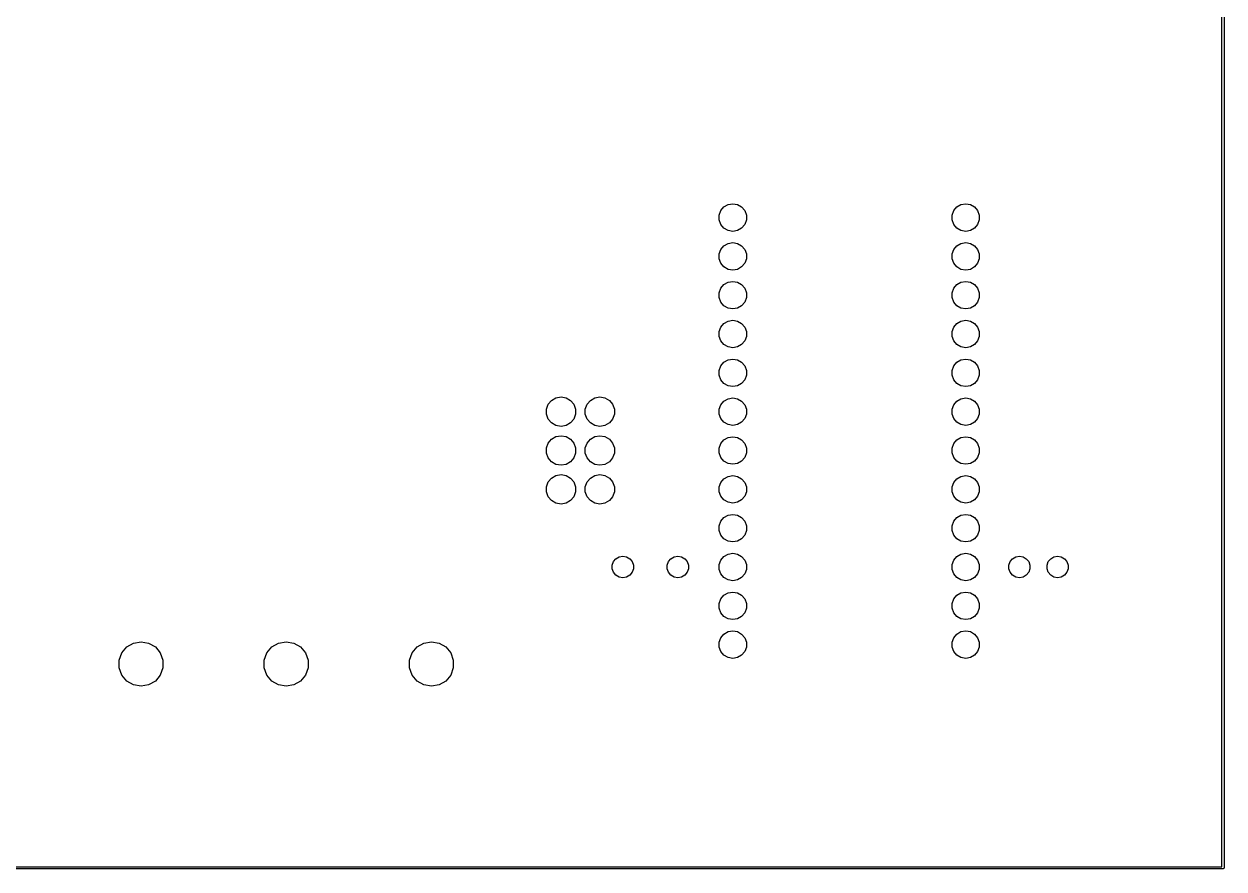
# Model space of a CAD drawing. Extents: x 25 to 346, y -457 to -16.
# Drawn here: x 267 to 345.5, y -456.6 to -401.4 of the extents above; entities that cross this region are included whole.
import ezdxf

# ---------------------------------------------------------------- set-up
doc = ezdxf.new("R2010")
doc.units = 0
doc.header["$MEASUREMENT"] = 0
doc.layers.add('BLACK', color=7, linetype='CONTINUOUS')

msp = doc.modelspace()

# ---------------------------------------------------------------- linework, layer by layer
at = {"layer": 'Black'}
for p, q in [((345.365, -456.49), (345.365, -16.585)), ((345.515, -16.51), (345.515, -456.565)), ((312.484, -413.863), (312.591, -413.569)), ((312.591, -413.569), (312.793, -413.329)), ((312.793, -413.329), (313.064, -413.172)), ((313.064, -413.172), (313.373, -413.118)), ((313.373, -413.118), (313.681, -413.172)), ((313.681, -413.172), (313.952, -413.329)), ((313.952, -413.329), (314.154, -413.569)), ((314.154, -413.569), (314.261, -413.863)), ((327.724, -413.863), (327.831, -413.569)), ((327.831, -413.569), (328.033, -413.329)), ((328.033, -413.329), (328.304, -413.172)), ((328.304, -413.172), (328.613, -413.118)), ((328.613, -413.118), (328.921, -413.172)), ((328.921, -413.172), (329.192, -413.329)), ((329.192, -413.329), (329.394, -413.569)), ((329.394, -413.569), (329.501, -413.863)), ((312.484, -414.177), (312.484, -413.863)), ((312.591, -414.471), (312.484, -414.177)), ((312.793, -414.711), (312.591, -414.471)), ((314.154, -414.471), (313.952, -414.711)), ((314.261, -414.177), (314.154, -414.471)), ((314.261, -413.863), (314.261, -414.177)), ((327.724, -414.177), (327.724, -413.863)), ((327.831, -414.471), (327.724, -414.177)), ((328.033, -414.711), (327.831, -414.471)), ((329.394, -414.471), (329.192, -414.711)), ((329.501, -414.177), (329.394, -414.471)), ((329.501, -413.863), (329.501, -414.177)), ((313.064, -414.868), (312.793, -414.711)), ((313.373, -414.922), (313.064, -414.868)), ((313.681, -414.868), (313.373, -414.922)), ((313.952, -414.711), (313.681, -414.868)), ((328.304, -414.868), (328.033, -414.711)), ((328.613, -414.922), (328.304, -414.868)), ((328.921, -414.868), (328.613, -414.922)), ((329.192, -414.711), (328.921, -414.868)), ((312.484, -416.403), (312.591, -416.109)), ((312.591, -416.109), (312.793, -415.869)), ((312.793, -415.869), (313.064, -415.712)), ((313.064, -415.712), (313.373, -415.658)), ((313.373, -415.658), (313.681, -415.712)), ((313.681, -415.712), (313.952, -415.869)), ((313.952, -415.869), (314.154, -416.109)), ((314.154, -416.109), (314.261, -416.403)), ((327.724, -416.403), (327.831, -416.109)), ((327.831, -416.109), (328.033, -415.869)), ((328.033, -415.869), (328.304, -415.712)), ((328.304, -415.712), (328.613, -415.658)), ((328.613, -415.658), (328.921, -415.712)), ((328.921, -415.712), (329.192, -415.869)), ((329.192, -415.869), (329.394, -416.109)), ((329.394, -416.109), (329.501, -416.403)), ((312.484, -416.717), (312.484, -416.403)), ((312.591, -417.011), (312.484, -416.717)), ((314.261, -416.717), (314.154, -417.011)), ((314.261, -416.403), (314.261, -416.717)), ((327.724, -416.717), (327.724, -416.403)), ((327.831, -417.011), (327.724, -416.717)), ((329.501, -416.717), (329.394, -417.011)), ((329.501, -416.403), (329.501, -416.717)), ((312.793, -417.251), (312.591, -417.011)), ((313.064, -417.408), (312.793, -417.251)), ((313.373, -417.462), (313.064, -417.408)), ((313.681, -417.408), (313.373, -417.462)), ((313.952, -417.251), (313.681, -417.408)), ((314.154, -417.011), (313.952, -417.251)), ((328.033, -417.251), (327.831, -417.011)), ((328.304, -417.408), (328.033, -417.251)), ((328.613, -417.462), (328.304, -417.408)), ((328.921, -417.408), (328.613, -417.462)), ((329.192, -417.251), (328.921, -417.408)), ((329.394, -417.011), (329.192, -417.251)), ((312.591, -418.649), (312.793, -418.409)), ((312.793, -418.409), (313.064, -418.252)), ((313.064, -418.252), (313.373, -418.198)), ((313.373, -418.198), (313.681, -418.252)), ((313.681, -418.252), (313.952, -418.409)), ((313.952, -418.409), (314.154, -418.649)), ((327.831, -418.649), (328.033, -418.409)), ((328.033, -418.409), (328.304, -418.252)), ((328.304, -418.252), (328.613, -418.198)), ((328.613, -418.198), (328.921, -418.252)), ((328.921, -418.252), (329.192, -418.409)), ((329.192, -418.409), (329.394, -418.649)), ((312.484, -418.943), (312.591, -418.649)), ((312.484, -419.257), (312.484, -418.943)), ((312.591, -419.551), (312.484, -419.257)), ((314.154, -418.649), (314.261, -418.943)), ((314.261, -419.257), (314.154, -419.551)), ((314.261, -418.943), (314.261, -419.257)), ((327.724, -418.943), (327.831, -418.649)), ((327.724, -419.257), (327.724, -418.943)), ((327.831, -419.551), (327.724, -419.257)), ((329.394, -418.649), (329.501, -418.943)), ((329.501, -419.257), (329.394, -419.551)), ((329.501, -418.943), (329.501, -419.257)), ((312.793, -419.791), (312.591, -419.551)), ((313.064, -419.948), (312.793, -419.791)), ((313.373, -420.002), (313.064, -419.948)), ((313.681, -419.948), (313.373, -420.002)), ((313.952, -419.791), (313.681, -419.948)), ((314.154, -419.551), (313.952, -419.791)), ((328.033, -419.791), (327.831, -419.551)), ((328.304, -419.948), (328.033, -419.791)), ((328.613, -420.002), (328.304, -419.948)), ((328.921, -419.948), (328.613, -420.002)), ((329.192, -419.791), (328.921, -419.948)), ((329.394, -419.551), (329.192, -419.791)), ((312.793, -420.949), (313.064, -420.792)), ((313.064, -420.792), (313.373, -420.738)), ((313.373, -420.738), (313.681, -420.792)), ((313.681, -420.792), (313.952, -420.949)), ((328.033, -420.949), (328.304, -420.792)), ((328.304, -420.792), (328.613, -420.738)), ((328.613, -420.738), (328.921, -420.792)), ((328.921, -420.792), (329.192, -420.949)), ((312.484, -421.483), (312.591, -421.189)), ((312.484, -421.797), (312.484, -421.483)), ((312.591, -421.189), (312.793, -420.949)), ((313.952, -420.949), (314.154, -421.189)), ((314.154, -421.189), (314.261, -421.483)), ((314.261, -421.483), (314.261, -421.797)), ((327.724, -421.483), (327.831, -421.189)), ((327.724, -421.797), (327.724, -421.483)), ((327.831, -421.189), (328.033, -420.949)), ((329.192, -420.949), (329.394, -421.189)), ((329.394, -421.189), (329.501, -421.483)), ((329.501, -421.483), (329.501, -421.797)), ((312.591, -422.091), (312.484, -421.797)), ((312.793, -422.331), (312.591, -422.091)), ((313.064, -422.488), (312.793, -422.331)), ((313.952, -422.331), (313.681, -422.488)), ((314.154, -422.091), (313.952, -422.331)), ((314.261, -421.797), (314.154, -422.091)), ((327.831, -422.091), (327.724, -421.797)), ((328.033, -422.331), (327.831, -422.091)), ((328.304, -422.488), (328.033, -422.331)), ((329.192, -422.331), (328.921, -422.488)), ((329.394, -422.091), (329.192, -422.331)), ((329.501, -421.797), (329.394, -422.091)), ((313.373, -422.542), (313.064, -422.488)), ((313.681, -422.488), (313.373, -422.542)), ((328.613, -422.542), (328.304, -422.488)), ((328.921, -422.488), (328.613, -422.542)), ((312.484, -424.023), (312.591, -423.729)), ((312.484, -424.337), (312.484, -424.023)), ((312.591, -423.729), (312.793, -423.489)), ((312.793, -423.489), (313.064, -423.332)), ((313.064, -423.332), (313.373, -423.278)), ((313.373, -423.278), (313.681, -423.332)), ((313.681, -423.332), (313.952, -423.489)), ((313.952, -423.489), (314.154, -423.729)), ((314.154, -423.729), (314.261, -424.023)), ((314.261, -424.023), (314.261, -424.337)), ((327.724, -424.023), (327.831, -423.729)), ((327.724, -424.337), (327.724, -424.023)), ((327.831, -423.729), (328.033, -423.489)), ((328.033, -423.489), (328.304, -423.332)), ((328.304, -423.332), (328.613, -423.278)), ((328.613, -423.278), (328.921, -423.332)), ((328.921, -423.332), (329.192, -423.489)), ((329.192, -423.489), (329.394, -423.729)), ((329.394, -423.729), (329.501, -424.023)), ((329.501, -424.023), (329.501, -424.337)), ((312.591, -424.631), (312.484, -424.337)), ((312.793, -424.871), (312.591, -424.631)), ((314.154, -424.631), (313.952, -424.871)), ((314.261, -424.337), (314.154, -424.631)), ((327.831, -424.631), (327.724, -424.337)), ((328.033, -424.871), (327.831, -424.631)), ((329.394, -424.631), (329.192, -424.871)), ((329.501, -424.337), (329.394, -424.631)), ((313.064, -425.028), (312.793, -424.871)), ((313.373, -425.082), (313.064, -425.028)), ((313.681, -425.028), (313.373, -425.082)), ((313.952, -424.871), (313.681, -425.028)), ((328.304, -425.028), (328.033, -424.871)), ((328.613, -425.082), (328.304, -425.028)), ((328.921, -425.028), (328.613, -425.082)), ((329.192, -424.871), (328.921, -425.028)), ((301.182, -426.552), (301.297, -426.237)), ((301.297, -426.237), (301.512, -425.98)), ((301.512, -425.98), (301.803, -425.813)), ((301.803, -425.813), (302.133, -425.754)), ((302.133, -425.754), (302.463, -425.813)), ((302.463, -425.813), (302.754, -425.98)), ((302.754, -425.98), (302.969, -426.237)), ((302.969, -426.237), (303.084, -426.552)), ((303.722, -426.552), (303.837, -426.237)), ((303.837, -426.237), (304.052, -425.98)), ((304.052, -425.98), (304.343, -425.813)), ((304.343, -425.813), (304.673, -425.754)), ((304.673, -425.754), (305.003, -425.813)), ((305.003, -425.813), (305.294, -425.98)), ((305.294, -425.98), (305.509, -426.237)), ((305.509, -426.237), (305.624, -426.552)), ((312.484, -426.563), (312.591, -426.269)), ((312.591, -426.269), (312.793, -426.029)), ((312.793, -426.029), (313.064, -425.872)), ((313.064, -425.872), (313.373, -425.818)), ((313.373, -425.818), (313.681, -425.872)), ((313.681, -425.872), (313.952, -426.029)), ((313.952, -426.029), (314.154, -426.269)), ((314.154, -426.269), (314.261, -426.563)), ((327.724, -426.563), (327.831, -426.269)), ((327.831, -426.269), (328.033, -426.029)), ((328.033, -426.029), (328.304, -425.872)), ((328.304, -425.872), (328.613, -425.818)), ((328.613, -425.818), (328.921, -425.872)), ((328.921, -425.872), (329.192, -426.029)), ((329.192, -426.029), (329.394, -426.269)), ((329.394, -426.269), (329.501, -426.563)), ((301.182, -426.888), (301.182, -426.552)), ((301.297, -427.203), (301.182, -426.888)), ((303.084, -426.888), (302.969, -427.203)), ((303.084, -426.552), (303.084, -426.888)), ((303.722, -426.888), (303.722, -426.552)), ((303.837, -427.203), (303.722, -426.888)), ((305.624, -426.888), (305.509, -427.203)), ((305.624, -426.552), (305.624, -426.888)), ((312.484, -426.877), (312.484, -426.563)), ((312.591, -427.171), (312.484, -426.877)), ((314.261, -426.877), (314.154, -427.171)), ((314.261, -426.563), (314.261, -426.877)), ((327.724, -426.877), (327.724, -426.563)), ((327.831, -427.171), (327.724, -426.877)), ((329.501, -426.877), (329.394, -427.171)), ((329.501, -426.563), (329.501, -426.877)), ((301.512, -427.46), (301.297, -427.203)), ((301.803, -427.627), (301.512, -427.46)), ((302.133, -427.686), (301.803, -427.627)), ((302.463, -427.627), (302.133, -427.686)), ((302.754, -427.46), (302.463, -427.627)), ((302.969, -427.203), (302.754, -427.46)), ((304.052, -427.46), (303.837, -427.203)), ((304.343, -427.627), (304.052, -427.46)), ((304.673, -427.686), (304.343, -427.627)), ((305.003, -427.627), (304.673, -427.686)), ((305.294, -427.46), (305.003, -427.627)), ((305.509, -427.203), (305.294, -427.46)), ((312.793, -427.411), (312.591, -427.171)), ((313.064, -427.568), (312.793, -427.411)), ((313.373, -427.622), (313.064, -427.568)), ((313.681, -427.568), (313.373, -427.622)), ((313.952, -427.411), (313.681, -427.568)), ((314.154, -427.171), (313.952, -427.411)), ((328.033, -427.411), (327.831, -427.171)), ((328.304, -427.568), (328.033, -427.411)), ((328.613, -427.622), (328.304, -427.568)), ((328.921, -427.568), (328.613, -427.622)), ((329.192, -427.411), (328.921, -427.568)), ((329.394, -427.171), (329.192, -427.411)), ((301.297, -428.777), (301.512, -428.52)), ((301.512, -428.52), (301.803, -428.353)), ((301.803, -428.353), (302.133, -428.294)), ((302.133, -428.294), (302.463, -428.353)), ((302.463, -428.353), (302.754, -428.52)), ((302.754, -428.52), (302.969, -428.777)), ((303.837, -428.777), (304.052, -428.52)), ((304.052, -428.52), (304.343, -428.353)), ((304.343, -428.353), (304.673, -428.294)), ((304.673, -428.294), (305.003, -428.353)), ((305.003, -428.353), (305.294, -428.52)), ((305.294, -428.52), (305.509, -428.777)), ((312.591, -428.809), (312.793, -428.569)), ((312.793, -428.569), (313.064, -428.412)), ((313.064, -428.412), (313.373, -428.358)), ((313.373, -428.358), (313.681, -428.412)), ((313.681, -428.412), (313.952, -428.569)), ((313.952, -428.569), (314.154, -428.809)), ((327.831, -428.809), (328.033, -428.569)), ((328.033, -428.569), (328.304, -428.412)), ((328.304, -428.412), (328.613, -428.358)), ((328.613, -428.358), (328.921, -428.412)), ((328.921, -428.412), (329.192, -428.569)), ((329.192, -428.569), (329.394, -428.809)), ((301.182, -429.092), (301.297, -428.777)), ((301.182, -429.428), (301.182, -429.092)), ((301.297, -429.743), (301.182, -429.428)), ((302.969, -428.777), (303.084, -429.092)), ((303.084, -429.428), (302.969, -429.743)), ((303.084, -429.092), (303.084, -429.428)), ((303.722, -429.092), (303.837, -428.777)), ((303.722, -429.428), (303.722, -429.092)), ((303.837, -429.743), (303.722, -429.428)), ((305.509, -428.777), (305.624, -429.092)), ((305.624, -429.428), (305.509, -429.743)), ((305.624, -429.092), (305.624, -429.428)), ((312.484, -429.103), (312.591, -428.809)), ((312.484, -429.417), (312.484, -429.103)), ((312.591, -429.711), (312.484, -429.417)), ((314.154, -428.809), (314.261, -429.103)), ((314.261, -429.417), (314.154, -429.711)), ((314.261, -429.103), (314.261, -429.417)), ((327.724, -429.103), (327.831, -428.809)), ((327.724, -429.417), (327.724, -429.103)), ((327.831, -429.711), (327.724, -429.417)), ((329.394, -428.809), (329.501, -429.103)), ((329.501, -429.417), (329.394, -429.711)), ((329.501, -429.103), (329.501, -429.417)), ((301.512, -430), (301.297, -429.743)), ((301.803, -430.167), (301.512, -430)), ((302.133, -430.226), (301.803, -430.167)), ((302.463, -430.167), (302.133, -430.226)), ((302.754, -430), (302.463, -430.167)), ((302.969, -429.743), (302.754, -430)), ((304.052, -430), (303.837, -429.743)), ((304.343, -430.167), (304.052, -430)), ((304.673, -430.226), (304.343, -430.167)), ((305.003, -430.167), (304.673, -430.226)), ((305.294, -430), (305.003, -430.167)), ((305.509, -429.743), (305.294, -430)), ((312.793, -429.951), (312.591, -429.711)), ((313.064, -430.108), (312.793, -429.951)), ((313.373, -430.162), (313.064, -430.108)), ((313.681, -430.108), (313.373, -430.162)), ((313.952, -429.951), (313.681, -430.108)), ((314.154, -429.711), (313.952, -429.951)), ((328.033, -429.951), (327.831, -429.711)), ((328.304, -430.108), (328.033, -429.951)), ((328.613, -430.162), (328.304, -430.108)), ((328.921, -430.108), (328.613, -430.162)), ((329.192, -429.951), (328.921, -430.108)), ((329.394, -429.711), (329.192, -429.951)), ((301.297, -431.317), (301.512, -431.06)), ((301.512, -431.06), (301.803, -430.893)), ((301.803, -430.893), (302.133, -430.834)), ((302.133, -430.834), (302.463, -430.893)), ((302.463, -430.893), (302.754, -431.06)), ((302.754, -431.06), (302.969, -431.317)), ((303.837, -431.317), (304.052, -431.06)), ((304.052, -431.06), (304.343, -430.893)), ((304.343, -430.893), (304.673, -430.834)), ((304.673, -430.834), (305.003, -430.893)), ((305.003, -430.893), (305.294, -431.06)), ((305.294, -431.06), (305.509, -431.317)), ((312.793, -431.109), (313.064, -430.952)), ((313.064, -430.952), (313.373, -430.898)), ((313.373, -430.898), (313.681, -430.952)), ((313.681, -430.952), (313.952, -431.109)), ((328.033, -431.109), (328.304, -430.952)), ((328.304, -430.952), (328.613, -430.898)), ((328.613, -430.898), (328.921, -430.952)), ((328.921, -430.952), (329.192, -431.109)), ((301.182, -431.632), (301.297, -431.317)), ((301.182, -431.968), (301.182, -431.632)), ((302.969, -431.317), (303.084, -431.632)), ((303.084, -431.632), (303.084, -431.968)), ((303.722, -431.632), (303.837, -431.317)), ((303.722, -431.968), (303.722, -431.632)), ((305.509, -431.317), (305.624, -431.632)), ((305.624, -431.632), (305.624, -431.968)), ((312.484, -431.643), (312.591, -431.349)), ((312.484, -431.957), (312.484, -431.643)), ((312.591, -431.349), (312.793, -431.109)), ((313.952, -431.109), (314.154, -431.349)), ((314.154, -431.349), (314.261, -431.643)), ((314.261, -431.643), (314.261, -431.957)), ((327.724, -431.643), (327.831, -431.349)), ((327.724, -431.957), (327.724, -431.643)), ((327.831, -431.349), (328.033, -431.109)), ((329.192, -431.109), (329.394, -431.349)), ((329.394, -431.349), (329.501, -431.643)), ((329.501, -431.643), (329.501, -431.957)), ((301.297, -432.283), (301.182, -431.968)), ((301.512, -432.54), (301.297, -432.283)), ((301.803, -432.707), (301.512, -432.54)), ((302.754, -432.54), (302.463, -432.707)), ((302.969, -432.283), (302.754, -432.54)), ((303.084, -431.968), (302.969, -432.283)), ((303.837, -432.283), (303.722, -431.968)), ((304.052, -432.54), (303.837, -432.283)), ((304.343, -432.707), (304.052, -432.54)), ((305.294, -432.54), (305.003, -432.707)), ((305.509, -432.283), (305.294, -432.54)), ((305.624, -431.968), (305.509, -432.283)), ((312.591, -432.251), (312.484, -431.957)), ((312.793, -432.491), (312.591, -432.251)), ((313.064, -432.648), (312.793, -432.491)), ((313.373, -432.702), (313.064, -432.648)), ((313.681, -432.648), (313.373, -432.702)), ((313.952, -432.491), (313.681, -432.648)), ((314.154, -432.251), (313.952, -432.491)), ((314.261, -431.957), (314.154, -432.251)), ((327.831, -432.251), (327.724, -431.957)), ((328.033, -432.491), (327.831, -432.251)), ((328.304, -432.648), (328.033, -432.491)), ((328.613, -432.702), (328.304, -432.648)), ((328.921, -432.648), (328.613, -432.702)), ((329.192, -432.491), (328.921, -432.648)), ((329.394, -432.251), (329.192, -432.491)), ((329.501, -431.957), (329.394, -432.251)), ((302.133, -432.766), (301.803, -432.707)), ((302.463, -432.707), (302.133, -432.766)), ((304.673, -432.766), (304.343, -432.707)), ((305.003, -432.707), (304.673, -432.766)), ((313.064, -433.492), (313.373, -433.438)), ((313.373, -433.438), (313.681, -433.492)), ((328.304, -433.492), (328.613, -433.438)), ((328.613, -433.438), (328.921, -433.492)), ((312.484, -434.183), (312.591, -433.889)), ((312.484, -434.497), (312.484, -434.183)), ((312.591, -433.889), (312.793, -433.649)), ((312.793, -433.649), (313.064, -433.492)), ((313.681, -433.492), (313.952, -433.649)), ((313.952, -433.649), (314.154, -433.889)), ((314.154, -433.889), (314.261, -434.183)), ((314.261, -434.183), (314.261, -434.497)), ((327.724, -434.183), (327.831, -433.889)), ((327.724, -434.497), (327.724, -434.183)), ((327.831, -433.889), (328.033, -433.649)), ((328.033, -433.649), (328.304, -433.492)), ((328.921, -433.492), (329.192, -433.649)), ((329.192, -433.649), (329.394, -433.889)), ((329.394, -433.889), (329.501, -434.183)), ((329.501, -434.183), (329.501, -434.497)), ((312.591, -434.791), (312.484, -434.497)), ((312.793, -435.031), (312.591, -434.791)), ((314.154, -434.791), (313.952, -435.031)), ((314.261, -434.497), (314.154, -434.791)), ((327.831, -434.791), (327.724, -434.497)), ((328.033, -435.031), (327.831, -434.791)), ((329.394, -434.791), (329.192, -435.031)), ((329.501, -434.497), (329.394, -434.791)), ((313.064, -435.188), (312.793, -435.031)), ((313.373, -435.242), (313.064, -435.188)), ((313.681, -435.188), (313.373, -435.242)), ((313.952, -435.031), (313.681, -435.188)), ((328.304, -435.188), (328.033, -435.031)), ((328.613, -435.242), (328.304, -435.188)), ((328.921, -435.188), (328.613, -435.242)), ((329.192, -435.031), (328.921, -435.188)), ((305.483, -436.758), (305.566, -436.529)), ((305.566, -436.529), (305.723, -436.342)), ((305.723, -436.342), (305.935, -436.22)), ((305.935, -436.22), (306.175, -436.177)), ((306.175, -436.177), (306.415, -436.22)), ((306.415, -436.22), (306.627, -436.342)), ((306.627, -436.342), (306.784, -436.529)), ((306.784, -436.529), (306.867, -436.758)), ((309.083, -436.758), (309.166, -436.529)), ((309.166, -436.529), (309.323, -436.342)), ((309.323, -436.342), (309.535, -436.22)), ((309.535, -436.22), (309.775, -436.177)), ((309.775, -436.177), (310.015, -436.22)), ((310.015, -436.22), (310.227, -436.342)), ((310.227, -436.342), (310.384, -436.529)), ((310.384, -436.529), (310.467, -436.758)), ((312.484, -436.723), (312.591, -436.429)), ((312.591, -436.429), (312.793, -436.189)), ((312.793, -436.189), (313.064, -436.032)), ((313.064, -436.032), (313.373, -435.978)), ((313.373, -435.978), (313.681, -436.032)), ((313.681, -436.032), (313.952, -436.189)), ((313.952, -436.189), (314.154, -436.429)), ((314.154, -436.429), (314.261, -436.723)), ((327.724, -436.723), (327.831, -436.429)), ((327.831, -436.429), (328.033, -436.189)), ((328.033, -436.189), (328.304, -436.032)), ((328.304, -436.032), (328.613, -435.978)), ((328.613, -435.978), (328.921, -436.032)), ((328.921, -436.032), (329.192, -436.189)), ((329.192, -436.189), (329.394, -436.429)), ((329.394, -436.429), (329.501, -436.723)), ((331.433, -436.758), (331.516, -436.529)), ((331.516, -436.529), (331.673, -436.342)), ((331.673, -436.342), (331.885, -436.22)), ((331.885, -436.22), (332.125, -436.177)), ((332.125, -436.177), (332.365, -436.22)), ((332.365, -436.22), (332.577, -436.342)), ((332.577, -436.342), (332.734, -436.529)), ((332.734, -436.529), (332.817, -436.758)), ((333.933, -436.758), (334.016, -436.529)), ((334.016, -436.529), (334.173, -436.342)), ((334.173, -436.342), (334.385, -436.22)), ((334.385, -436.22), (334.625, -436.177)), ((334.625, -436.177), (334.865, -436.22)), ((334.865, -436.22), (335.077, -436.342)), ((335.077, -436.342), (335.234, -436.529)), ((335.234, -436.529), (335.317, -436.758)), ((305.483, -437.002), (305.483, -436.758)), ((305.566, -437.231), (305.483, -437.002)), ((305.723, -437.418), (305.566, -437.231)), ((306.784, -437.231), (306.627, -437.418)), ((306.867, -437.002), (306.784, -437.231)), ((306.867, -436.758), (306.867, -437.002)), ((309.083, -437.002), (309.083, -436.758)), ((309.166, -437.231), (309.083, -437.002)), ((309.323, -437.418), (309.166, -437.231)), ((310.384, -437.231), (310.227, -437.418)), ((310.467, -437.002), (310.384, -437.231)), ((310.467, -436.758), (310.467, -437.002)), ((312.484, -437.037), (312.484, -436.723)), ((312.591, -437.331), (312.484, -437.037)), ((312.793, -437.571), (312.591, -437.331)), ((314.154, -437.331), (313.952, -437.571)), ((314.261, -437.037), (314.154, -437.331)), ((314.261, -436.723), (314.261, -437.037)), ((327.724, -437.037), (327.724, -436.723)), ((327.831, -437.331), (327.724, -437.037)), ((328.033, -437.571), (327.831, -437.331)), ((329.394, -437.331), (329.192, -437.571)), ((329.501, -437.037), (329.394, -437.331)), ((329.501, -436.723), (329.501, -437.037)), ((331.433, -437.002), (331.433, -436.758)), ((331.516, -437.231), (331.433, -437.002)), ((331.673, -437.418), (331.516, -437.231)), ((332.734, -437.231), (332.577, -437.418)), ((332.817, -437.002), (332.734, -437.231)), ((332.817, -436.758), (332.817, -437.002)), ((333.933, -437.002), (333.933, -436.758)), ((334.016, -437.231), (333.933, -437.002)), ((334.173, -437.418), (334.016, -437.231)), ((335.234, -437.231), (335.077, -437.418)), ((335.317, -437.002), (335.234, -437.231)), ((335.317, -436.758), (335.317, -437.002)), ((305.935, -437.54), (305.723, -437.418)), ((306.175, -437.583), (305.935, -437.54)), ((306.415, -437.54), (306.175, -437.583)), ((306.627, -437.418), (306.415, -437.54)), ((309.535, -437.54), (309.323, -437.418)), ((309.775, -437.583), (309.535, -437.54)), ((310.015, -437.54), (309.775, -437.583)), ((310.227, -437.418), (310.015, -437.54)), ((313.064, -437.728), (312.793, -437.571)), ((313.373, -437.782), (313.064, -437.728)), ((313.681, -437.728), (313.373, -437.782)), ((313.952, -437.571), (313.681, -437.728)), ((328.304, -437.728), (328.033, -437.571)), ((328.613, -437.782), (328.304, -437.728)), ((328.921, -437.728), (328.613, -437.782)), ((329.192, -437.571), (328.921, -437.728)), ((331.885, -437.54), (331.673, -437.418)), ((332.125, -437.583), (331.885, -437.54)), ((332.365, -437.54), (332.125, -437.583)), ((332.577, -437.418), (332.365, -437.54)), ((334.385, -437.54), (334.173, -437.418)), ((334.625, -437.583), (334.385, -437.54)), ((334.865, -437.54), (334.625, -437.583)), ((335.077, -437.418), (334.865, -437.54)), ((312.591, -438.969), (312.793, -438.729)), ((312.793, -438.729), (313.064, -438.572)), ((313.064, -438.572), (313.373, -438.518)), ((313.373, -438.518), (313.681, -438.572)), ((313.681, -438.572), (313.952, -438.729)), ((313.952, -438.729), (314.154, -438.969)), ((327.831, -438.969), (328.033, -438.729)), ((328.033, -438.729), (328.304, -438.572)), ((328.304, -438.572), (328.613, -438.518)), ((328.613, -438.518), (328.921, -438.572)), ((328.921, -438.572), (329.192, -438.729)), ((329.192, -438.729), (329.394, -438.969)), ((312.484, -439.263), (312.591, -438.969)), ((312.484, -439.577), (312.484, -439.263)), ((312.591, -439.871), (312.484, -439.577)), ((314.154, -438.969), (314.261, -439.263)), ((314.261, -439.577), (314.154, -439.871)), ((314.261, -439.263), (314.261, -439.577)), ((327.724, -439.263), (327.831, -438.969)), ((327.724, -439.577), (327.724, -439.263)), ((327.831, -439.871), (327.724, -439.577)), ((329.394, -438.969), (329.501, -439.263)), ((329.501, -439.577), (329.394, -439.871)), ((329.501, -439.263), (329.501, -439.577)), ((312.793, -440.111), (312.591, -439.871)), ((313.064, -440.268), (312.793, -440.111)), ((313.373, -440.322), (313.064, -440.268)), ((313.681, -440.268), (313.373, -440.322)), ((313.952, -440.111), (313.681, -440.268)), ((314.154, -439.871), (313.952, -440.111)), ((328.033, -440.111), (327.831, -439.871)), ((328.304, -440.268), (328.033, -440.111)), ((328.613, -440.322), (328.304, -440.268)), ((328.921, -440.268), (328.613, -440.322)), ((329.192, -440.111), (328.921, -440.268)), ((329.394, -439.871), (329.192, -440.111)), ((312.591, -441.509), (312.793, -441.269)), ((312.793, -441.269), (313.064, -441.112)), ((313.064, -441.112), (313.373, -441.058)), ((313.373, -441.058), (313.681, -441.112)), ((313.681, -441.112), (313.952, -441.269)), ((313.952, -441.269), (314.154, -441.509)), ((327.831, -441.509), (328.033, -441.269)), ((328.033, -441.269), (328.304, -441.112)), ((328.304, -441.112), (328.613, -441.058)), ((328.613, -441.058), (328.921, -441.112)), ((328.921, -441.112), (329.192, -441.269)), ((329.192, -441.269), (329.394, -441.509)), ((273.714, -442.115), (274.152, -441.862)), ((274.152, -441.862), (274.65, -441.774)), ((274.65, -441.774), (275.148, -441.862)), ((275.148, -441.862), (275.586, -442.115)), ((283.214, -442.115), (283.652, -441.862)), ((283.652, -441.862), (284.15, -441.774)), ((284.15, -441.774), (284.648, -441.862)), ((284.648, -441.862), (285.086, -442.115)), ((292.714, -442.115), (293.152, -441.862)), ((293.152, -441.862), (293.65, -441.774)), ((293.65, -441.774), (294.148, -441.862)), ((294.148, -441.862), (294.586, -442.115)), ((312.484, -441.803), (312.591, -441.509)), ((312.484, -442.117), (312.484, -441.803)), ((314.154, -441.509), (314.261, -441.803)), ((314.261, -441.803), (314.261, -442.117)), ((327.724, -441.803), (327.831, -441.509)), ((327.724, -442.117), (327.724, -441.803)), ((329.394, -441.509), (329.501, -441.803)), ((329.501, -441.803), (329.501, -442.117)), ((273.217, -442.977), (273.389, -442.502)), ((273.389, -442.502), (273.714, -442.115)), ((275.586, -442.115), (275.911, -442.502)), ((275.911, -442.502), (276.083, -442.977)), ((282.717, -442.977), (282.889, -442.502)), ((282.889, -442.502), (283.214, -442.115)), ((285.086, -442.115), (285.411, -442.502)), ((285.411, -442.502), (285.583, -442.977)), ((292.217, -442.977), (292.389, -442.502)), ((292.389, -442.502), (292.714, -442.115)), ((294.586, -442.115), (294.911, -442.502)), ((294.911, -442.502), (295.083, -442.977)), ((312.591, -442.411), (312.484, -442.117)), ((312.793, -442.651), (312.591, -442.411)), ((313.064, -442.808), (312.793, -442.651)), ((313.373, -442.862), (313.064, -442.808)), ((313.681, -442.808), (313.373, -442.862)), ((313.952, -442.651), (313.681, -442.808)), ((314.154, -442.411), (313.952, -442.651)), ((314.261, -442.117), (314.154, -442.411)), ((327.831, -442.411), (327.724, -442.117)), ((328.033, -442.651), (327.831, -442.411)), ((328.304, -442.808), (328.033, -442.651)), ((328.613, -442.862), (328.304, -442.808)), ((328.921, -442.808), (328.613, -442.862)), ((329.192, -442.651), (328.921, -442.808)), ((329.394, -442.411), (329.192, -442.651)), ((329.501, -442.117), (329.394, -442.411)), ((273.217, -443.483), (273.217, -442.977)), ((273.389, -443.958), (273.217, -443.483)), ((276.083, -443.483), (275.911, -443.958)), ((276.083, -442.977), (276.083, -443.483)), ((282.717, -443.483), (282.717, -442.977)), ((282.889, -443.958), (282.717, -443.483)), ((285.583, -443.483), (285.411, -443.958)), ((285.583, -442.977), (285.583, -443.483)), ((292.217, -443.483), (292.217, -442.977)), ((292.389, -443.958), (292.217, -443.483)), ((295.083, -443.483), (294.911, -443.958)), ((295.083, -442.977), (295.083, -443.483)), ((273.714, -444.345), (273.389, -443.958)), ((274.152, -444.598), (273.714, -444.345)), ((275.586, -444.345), (275.148, -444.598)), ((275.911, -443.958), (275.586, -444.345)), ((283.214, -444.345), (282.889, -443.958)), ((283.652, -444.598), (283.214, -444.345)), ((285.086, -444.345), (284.648, -444.598)), ((285.411, -443.958), (285.086, -444.345)), ((292.714, -444.345), (292.389, -443.958)), ((293.152, -444.598), (292.714, -444.345)), ((294.586, -444.345), (294.148, -444.598)), ((294.911, -443.958), (294.586, -444.345)), ((274.65, -444.686), (274.152, -444.598)), ((275.148, -444.598), (274.65, -444.686)), ((284.15, -444.686), (283.652, -444.598)), ((284.648, -444.598), (284.15, -444.686)), ((293.65, -444.686), (293.152, -444.598)), ((294.148, -444.598), (293.65, -444.686)), ((345.44, -456.64), (25.4, -456.64)), ((25.475, -456.49), (345.365, -456.49)), ((345.446, -456.639), (345.44, -456.64)), ((345.453, -456.639), (345.446, -456.639)), ((345.459, -456.637), (345.453, -456.639)), ((345.466, -456.635), (345.459, -456.637)), ((345.471, -456.632), (345.466, -456.635)), ((345.477, -456.63), (345.471, -456.632)), ((345.483, -456.626), (345.477, -456.63)), ((345.488, -456.622), (345.483, -456.626)), ((345.492, -456.617), (345.488, -456.622)), ((345.497, -456.613), (345.492, -456.617)), ((345.501, -456.608), (345.497, -456.613)), ((345.505, -456.602), (345.501, -456.608)), ((345.507, -456.596), (345.505, -456.602)), ((345.51, -456.591), (345.507, -456.596)), ((345.512, -456.584), (345.51, -456.591)), ((345.514, -456.578), (345.512, -456.584)), ((345.515, -456.565), (345.514, -456.571)), ((345.514, -456.571), (345.514, -456.578))]:
    msp.add_line(p, q, dxfattribs=at)

doc.saveas('drawing.dxf')
